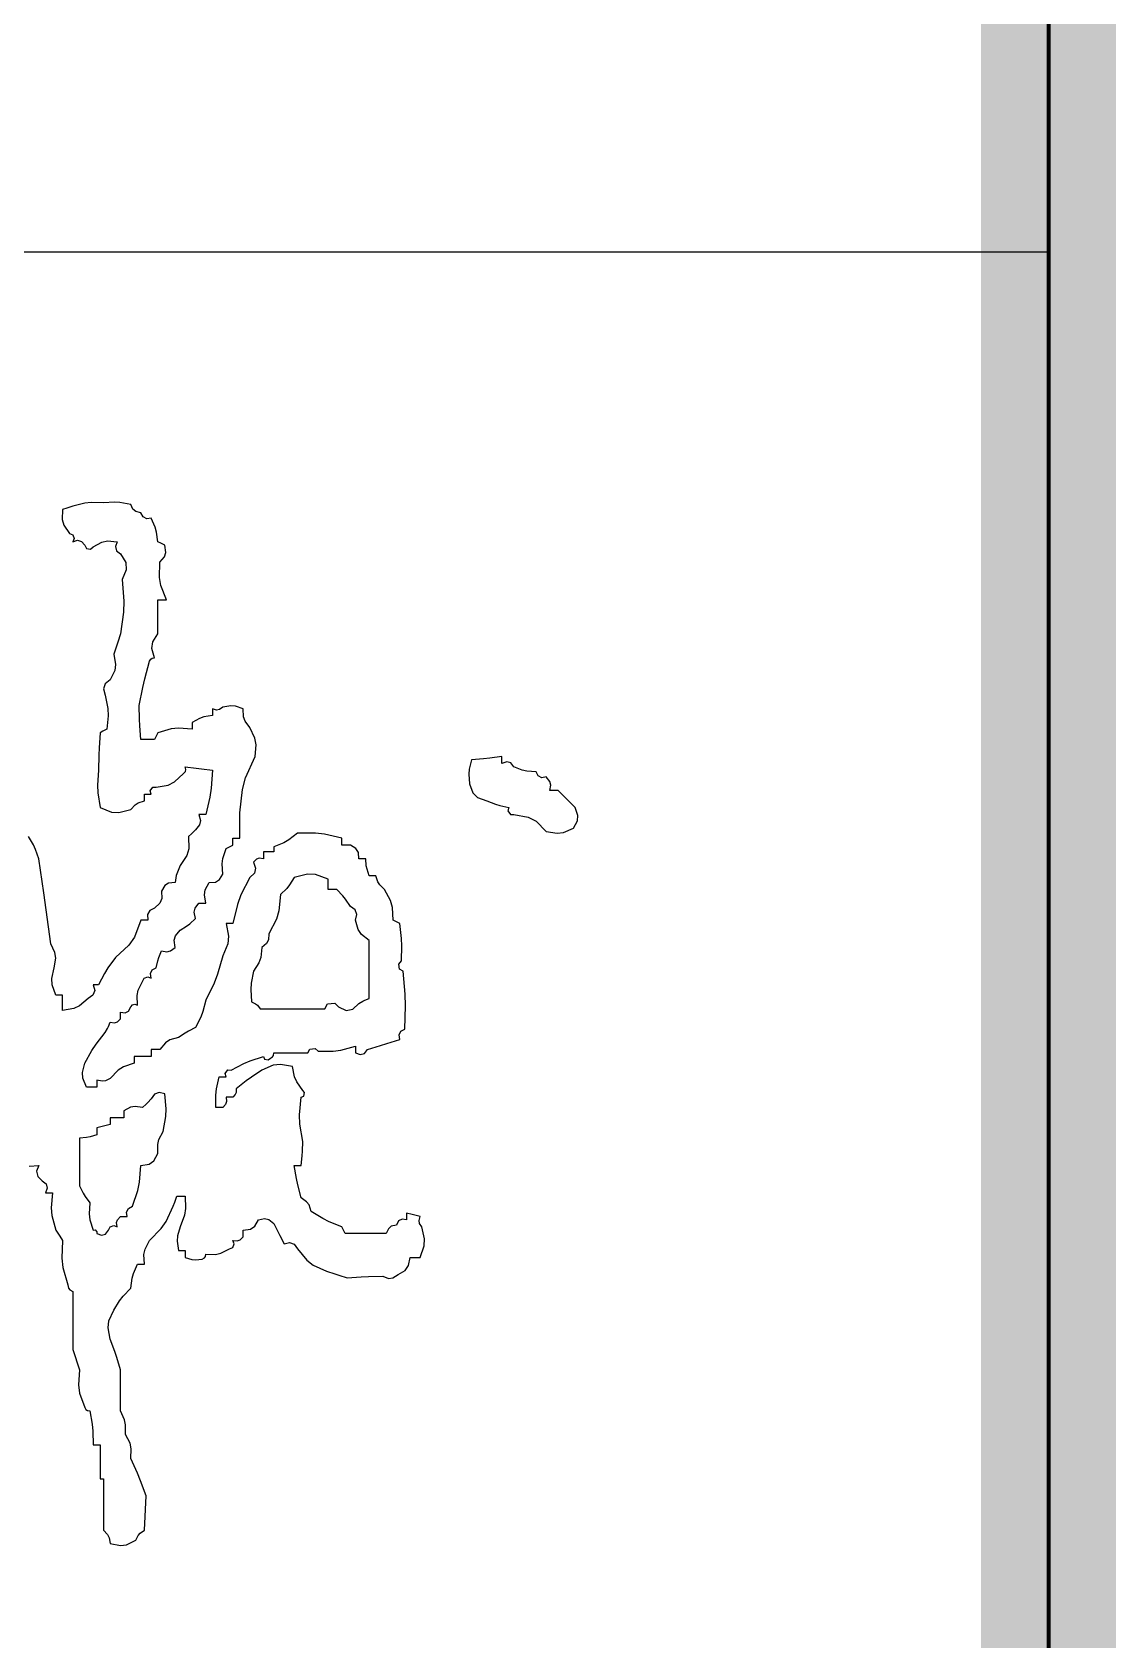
# Model space of a CAD drawing. Extents: x -737978 to 768813, y -372247 to 1140308.
# Drawn here: x -537654 to -536450, y -238977 to -237191 of the extents above; entities that cross this region are included whole.
import ezdxf

# ---------------------------------------------------------------- set-up
doc = ezdxf.new("R2010")
doc.units = 0
doc.header["$LTSCALE"] = 1000
doc.header["$MEASUREMENT"] = 0
doc.layers.get('0').update_dxf_attribs({"linetype": 'CONTINUOUS'})
doc.layers.add('DRAW', color=7, linetype='CONTINUOUS', lineweight=70)
doc.layers.add('PUB_TITLE', color=4, linetype='CONTINUOUS')

# ---------------------------------------------------------------- blocks, each defined once
blk = doc.blocks.new('黄履优')
for p, q in [((1.236931, 0.600962), (1.236727, 0.596112)), ((1.238931, 0.601629), (1.236931, 0.600962)), ((1.239932, 0.601962), (1.238931, 0.601629)), ((1.241932, 0.602629), (1.239932, 0.601962)), ((1.247807, 0.604022), (1.241932, 0.602629)), ((1.250897, 0.604366), (1.247807, 0.604022)), ((1.256935, 0.604296), (1.250897, 0.604366)), ((1.262275, 0.60452), (1.256935, 0.604296)), ((1.265001, 0.60435), (1.262275, 0.60452)), ((1.270271, 0.603462), (1.265001, 0.60435)), ((1.271333, 0.601085), (1.270271, 0.603462)), ((1.272742, 0.59991), (1.271333, 0.601085)), ((1.275272, 0.599295), (1.272742, 0.59991)), ((1.276289, 0.597302), (1.275272, 0.599295)), ((1.236727, 0.596112), (1.23753, 0.593303)), ((1.23753, 0.593303), (1.240265, 0.589293)), ((1.27807, 0.596412), (1.276289, 0.597302)), ((1.280274, 0.596794), (1.27807, 0.596412)), ((1.282217, 0.592346), (1.280274, 0.596794)), ((1.282907, 0.589929), (1.282217, 0.592346)), ((1.283608, 0.585125), (1.282907, 0.589929)), ((1.240265, 0.589293), (1.241892, 0.588534)), ((1.241892, 0.588534), (1.242587, 0.586797)), ((1.242587, 0.586797), (1.241932, 0.585125)), ((1.241932, 0.585125), (1.244223, 0.585928)), ((1.244223, 0.585928), (1.246246, 0.58535)), ((1.246246, 0.58535), (1.247767, 0.583458)), ((1.247767, 0.583458), (1.248542, 0.581945)), ((1.250637, 0.581526), (1.251934, 0.582624)), ((1.251934, 0.582624), (1.256057, 0.58503)), ((1.256057, 0.58503), (1.258856, 0.58563)), ((1.258856, 0.58563), (1.263603, 0.585125)), ((1.263603, 0.585125), (1.2628, 0.582834)), ((1.2628, 0.582834), (1.263379, 0.580811)), ((1.284941, 0.584458), (1.283608, 0.585125)), ((1.285608, 0.584125), (1.284941, 0.584458)), ((1.286942, 0.583458), (1.285608, 0.584125)), ((1.287417, 0.58001), (1.286942, 0.583458)), ((1.248542, 0.581945), (1.250637, 0.581526)), ((1.263379, 0.580811), (1.26527, 0.57929)), ((1.26527, 0.57929), (1.26786, 0.574999)), ((1.26786, 0.574999), (1.2681, 0.571385)), ((1.284343, 0.567668), (1.284441, 0.575123)), ((1.284441, 0.575123), (1.286736, 0.57774)), ((1.286736, 0.57774), (1.287417, 0.58001)), ((1.2681, 0.571385), (1.266104, 0.566788)), ((1.266104, 0.566788), (1.266893, 0.556143)), ((1.285059, 0.563728), (1.284343, 0.567668)), ((1.287775, 0.556786), (1.285059, 0.563728)), ((1.266722, 0.55069), (1.26527, 0.540115)), ((1.266893, 0.556143), (1.266722, 0.55069)), ((1.283608, 0.550118), (1.283608, 0.556786)), ((1.283608, 0.556786), (1.285275, 0.556786)), ((1.285275, 0.556786), (1.286108, 0.556786)), ((1.286108, 0.556786), (1.287775, 0.556786)), ((1.283608, 0.546783), (1.283608, 0.550118)), ((1.283608, 0.540115), (1.283608, 0.546783)), ((1.263937, 0.536115), (1.26327, 0.534114)), ((1.26527, 0.540115), (1.263937, 0.536115)), ((1.280556, 0.532953), (1.281016, 0.536176)), ((1.281016, 0.536176), (1.283608, 0.540115)), ((1.26327, 0.534114), (1.261936, 0.530113)), ((1.261936, 0.530113), (1.262877, 0.525156)), ((1.27944, 0.526779), (1.280047, 0.527817)), ((1.280047, 0.527817), (1.280749, 0.528285)), ((1.281941, 0.528446), (1.280556, 0.532953)), ((1.280749, 0.528285), (1.281941, 0.528446)), ((1.262476, 0.522148), (1.260269, 0.517611)), ((1.262877, 0.525156), (1.262476, 0.522148)), ((1.27717, 0.518177), (1.27944, 0.526779)), ((1.257757, 0.515689), (1.256912, 0.513154)), ((1.256912, 0.513154), (1.257769, 0.510109)), ((1.260269, 0.517611), (1.257757, 0.515689)), ((1.274439, 0.505108), (1.276168, 0.513835)), ((1.276168, 0.513835), (1.27717, 0.518177)), ((1.257769, 0.510109), (1.259094, 0.503565)), ((1.259094, 0.503565), (1.259268, 0.500082)), ((1.274482, 0.498432), (1.274439, 0.505108)), ((1.312219, 0.502847), (1.31028, 0.503441)), ((1.31028, 0.503441), (1.31028, 0.502107)), ((1.315281, 0.504274), (1.313639, 0.503084)), ((1.319245, 0.504913), (1.315281, 0.504274)), ((1.32148, 0.504726), (1.319245, 0.504913)), ((1.325283, 0.503441), (1.32148, 0.504726)), ((1.325525, 0.499546), (1.325283, 0.503441)), ((1.259268, 0.500082), (1.258602, 0.493439)), ((1.27465, 0.495085), (1.274482, 0.498432)), ((1.303979, 0.498795), (1.300278, 0.496773)), ((1.300278, 0.496773), (1.300278, 0.495439)), ((1.306106, 0.499504), (1.303979, 0.498795)), ((1.31028, 0.500107), (1.306106, 0.499504)), ((1.31028, 0.502107), (1.31028, 0.50144)), ((1.31028, 0.50144), (1.31028, 0.500107)), ((1.313639, 0.503084), (1.312219, 0.502847)), ((1.326301, 0.497413), (1.325525, 0.499546)), ((1.328617, 0.494272), (1.326301, 0.497413)), ((1.255268, 0.491772), (1.25488, 0.48444)), ((1.256602, 0.492439), (1.255268, 0.491772)), ((1.257269, 0.492772), (1.256602, 0.492439)), ((1.258602, 0.493439), (1.257269, 0.492772)), ((1.275272, 0.488438), (1.27465, 0.495085)), ((1.27794, 0.488438), (1.275272, 0.488438)), ((1.279273, 0.488438), (1.27794, 0.488438)), ((1.281941, 0.488438), (1.279273, 0.488438)), ((1.282607, 0.489771), (1.281941, 0.488438)), ((1.282941, 0.490438), (1.282607, 0.489771)), ((1.283608, 0.491772), (1.282941, 0.490438)), ((1.29005, 0.493618), (1.283608, 0.491772)), ((1.293598, 0.493973), (1.29005, 0.493618)), ((1.300278, 0.493439), (1.293598, 0.493973)), ((1.300278, 0.495439), (1.300278, 0.494772)), ((1.300278, 0.494772), (1.300278, 0.493439)), ((1.331023, 0.489044), (1.328617, 0.494272)), ((1.331589, 0.485839), (1.331023, 0.489044)), ((1.254714, 0.480772), (1.254435, 0.473434)), ((1.25488, 0.48444), (1.254714, 0.480772)), ((1.326493, 0.469678), (1.331118, 0.480103)), ((1.331118, 0.480103), (1.331589, 0.485839)), ((1.451977, 0.480103), (1.446, 0.479243)), ((1.451977, 0.478769), (1.451977, 0.480103)), ((1.254435, 0.473434), (1.253987, 0.466106)), ((1.29611, 0.471767), (1.297018, 0.4728)), ((1.297259, 0.473764), (1.296944, 0.475102)), ((1.296944, 0.475102), (1.302278, 0.474435)), ((1.297018, 0.4728), (1.297259, 0.473764)), ((1.302278, 0.474435), (1.304945, 0.474101)), ((1.304945, 0.474101), (1.31028, 0.473434)), ((1.31028, 0.473434), (1.309597, 0.464691)), ((1.435887, 0.473884), (1.435711, 0.471426)), ((1.436974, 0.478436), (1.435887, 0.473884)), ((1.442993, 0.478909), (1.436974, 0.478436)), ((1.446, 0.479243), (1.442993, 0.478909)), ((1.451977, 0.478102), (1.451977, 0.478769)), ((1.451977, 0.476769), (1.451977, 0.478102)), ((1.454267, 0.477571), (1.451977, 0.476769)), ((1.456291, 0.476993), (1.454267, 0.477571)), ((1.457811, 0.475102), (1.456291, 0.476993)), ((1.461921, 0.473398), (1.457811, 0.475102)), ((1.464207, 0.47287), (1.461921, 0.473398)), ((1.468647, 0.472601), (1.464207, 0.47287)), ((1.469663, 0.470609), (1.468647, 0.472601)), ((1.253987, 0.466106), (1.254157, 0.462355)), ((1.279755, 0.46335), (1.281108, 0.465154)), ((1.281108, 0.465154), (1.282774, 0.465099)), ((1.282774, 0.465099), (1.288649, 0.46613)), ((1.288649, 0.46613), (1.291761, 0.467686)), ((1.291761, 0.467686), (1.29611, 0.471767)), ((1.309597, 0.464691), (1.308922, 0.460308)), ((1.324924, 0.463926), (1.326493, 0.469678)), ((1.435711, 0.471426), (1.43614, 0.466766)), ((1.43614, 0.466766), (1.437758, 0.462338)), ((1.471445, 0.469718), (1.469663, 0.470609)), ((1.473648, 0.4701), (1.471445, 0.469718)), ((1.475385, 0.467969), (1.473648, 0.4701)), ((1.475315, 0.463432), (1.475845, 0.46613)), ((1.475845, 0.46613), (1.475385, 0.467969)), ((1.254157, 0.462355), (1.255268, 0.455097)), ((1.270271, 0.454264), (1.272466, 0.456517)), ((1.272466, 0.456517), (1.273953, 0.457446)), ((1.273953, 0.457446), (1.27694, 0.458431)), ((1.27694, 0.460432), (1.27694, 0.461765)), ((1.27694, 0.461765), (1.278273, 0.461765)), ((1.27694, 0.459765), (1.27694, 0.460432)), ((1.27694, 0.458431), (1.27694, 0.459765)), ((1.278273, 0.461765), (1.27894, 0.461765)), ((1.27894, 0.461765), (1.280274, 0.461765)), ((1.280274, 0.461765), (1.279755, 0.46335)), ((1.308922, 0.460308), (1.306946, 0.451763)), ((1.323616, 0.452597), (1.324924, 0.463926)), ((1.437758, 0.462338), (1.440047, 0.46005)), ((1.440047, 0.46005), (1.444475, 0.458431)), ((1.444475, 0.458431), (1.448719, 0.456833)), ((1.448719, 0.456833), (1.450903, 0.456161)), ((1.476982, 0.463432), (1.475315, 0.463432)), ((1.477816, 0.463432), (1.476982, 0.463432)), ((1.479483, 0.463432), (1.477816, 0.463432)), ((1.482817, 0.460098), (1.479483, 0.463432)), ((1.484484, 0.458431), (1.482817, 0.460098)), ((1.487818, 0.455097), (1.484484, 0.458431)), ((1.255268, 0.455097), (1.260879, 0.452943)), ((1.260879, 0.452943), (1.264456, 0.452744)), ((1.264456, 0.452744), (1.270271, 0.454264)), ((1.304945, 0.451763), (1.303612, 0.451763)), ((1.303612, 0.451763), (1.304361, 0.448782)), ((1.304361, 0.448782), (1.303886, 0.446645)), ((1.305612, 0.451763), (1.304945, 0.451763)), ((1.306946, 0.451763), (1.305612, 0.451763)), ((1.323616, 0.447596), (1.323616, 0.452597)), ((1.450903, 0.456161), (1.455311, 0.455097)), ((1.455311, 0.455097), (1.454792, 0.453513)), ((1.454792, 0.453513), (1.456145, 0.451709)), ((1.456145, 0.451709), (1.457811, 0.451763)), ((1.457811, 0.451763), (1.46486, 0.450512)), ((1.46486, 0.450512), (1.468626, 0.44853)), ((1.468626, 0.44853), (1.473648, 0.443428)), ((1.486984, 0.445095), (1.488945, 0.448599)), ((1.489171, 0.451318), (1.487818, 0.455097)), ((1.488945, 0.448599), (1.489171, 0.451318)), ((1.22271, 0.43683), (1.220261, 0.440928)), ((1.299944, 0.442261), (1.298611, 0.440928)), ((1.298611, 0.440928), (1.298761, 0.435022)), ((1.300611, 0.442928), (1.299944, 0.442261)), ((1.301945, 0.444262), (1.300611, 0.442928)), ((1.303886, 0.446645), (1.301945, 0.444262)), ((1.323616, 0.445095), (1.323616, 0.447596)), ((1.323616, 0.440094), (1.323616, 0.445095)), ((1.351956, 0.442595), (1.347693, 0.439318)), ((1.360682, 0.442621), (1.351956, 0.442595)), ((1.365136, 0.442107), (1.360682, 0.442621)), ((1.373627, 0.440094), (1.365136, 0.442107)), ((1.473648, 0.443428), (1.478952, 0.442552)), ((1.478952, 0.442552), (1.482059, 0.44294)), ((1.482059, 0.44294), (1.486984, 0.445095)), ((1.223733, 0.434614), (1.22271, 0.43683)), ((1.225262, 0.430092), (1.223733, 0.434614)), ((1.298761, 0.435022), (1.297767, 0.431642)), ((1.315391, 0.430294), (1.316948, 0.435093)), ((1.316948, 0.435093), (1.318282, 0.43576)), ((1.318282, 0.43576), (1.318948, 0.436093)), ((1.318948, 0.436093), (1.320282, 0.43676)), ((1.320282, 0.43876), (1.320282, 0.440094)), ((1.320282, 0.440094), (1.321616, 0.440094)), ((1.320282, 0.438094), (1.320282, 0.43876)), ((1.320282, 0.43676), (1.320282, 0.438094)), ((1.321616, 0.440094), (1.322283, 0.440094)), ((1.322283, 0.440094), (1.323616, 0.440094)), ((1.337286, 0.433426), (1.335285, 0.433426)), ((1.335285, 0.433426), (1.335285, 0.432092)), ((1.338286, 0.433426), (1.337286, 0.433426)), ((1.340286, 0.433426), (1.338286, 0.433426)), ((1.345273, 0.437935), (1.340286, 0.435926)), ((1.340286, 0.435926), (1.340286, 0.434926)), ((1.340286, 0.434926), (1.340286, 0.434426)), ((1.340286, 0.434426), (1.340286, 0.433426)), ((1.347693, 0.439318), (1.345273, 0.437935)), ((1.373627, 0.43876), (1.373627, 0.440094)), ((1.373627, 0.438094), (1.373627, 0.43876)), ((1.373627, 0.43676), (1.373627, 0.438094)), ((1.375294, 0.43676), (1.373627, 0.43676)), ((1.376127, 0.43676), (1.375294, 0.43676)), ((1.377794, 0.43676), (1.376127, 0.43676)), ((1.380486, 0.435133), (1.377794, 0.43676)), ((1.381679, 0.433224), (1.380486, 0.435133)), ((1.381962, 0.430092), (1.381679, 0.433224)), ((1.227713, 0.413439), (1.225262, 0.430092)), ((1.294443, 0.426758), (1.293094, 0.423549)), ((1.297767, 0.431642), (1.294443, 0.426758)), ((1.315036, 0.42763), (1.315391, 0.430294)), ((1.315281, 0.42259), (1.315036, 0.42763)), ((1.331818, 0.429872), (1.330284, 0.428425)), ((1.330284, 0.428425), (1.331376, 0.425551)), ((1.331376, 0.425551), (1.330823, 0.423064)), ((1.33319, 0.43033), (1.331818, 0.429872)), ((1.335285, 0.430092), (1.33319, 0.43033)), ((1.335285, 0.432092), (1.335285, 0.431426)), ((1.335285, 0.431426), (1.335285, 0.430092)), ((1.383296, 0.430092), (1.381962, 0.430092)), ((1.383962, 0.430092), (1.383296, 0.430092)), ((1.385296, 0.430092), (1.383962, 0.430092)), ((1.385564, 0.426702), (1.385296, 0.430092)), ((1.385907, 0.424989), (1.385564, 0.426702)), ((1.386963, 0.421757), (1.385907, 0.424989)), ((1.286902, 0.416947), (1.285275, 0.414255)), ((1.28881, 0.41814), (1.286902, 0.416947)), ((1.291943, 0.418423), (1.28881, 0.41814)), ((1.292582, 0.421844), (1.291943, 0.418423)), ((1.293094, 0.423549), (1.292582, 0.421844)), ((1.306728, 0.414831), (1.308613, 0.418423)), ((1.308613, 0.418423), (1.311746, 0.418706)), ((1.311746, 0.418706), (1.313654, 0.419898)), ((1.313654, 0.419898), (1.315281, 0.42259)), ((1.328617, 0.420923), (1.324238, 0.412381)), ((1.330823, 0.423064), (1.328617, 0.420923)), ((1.347994, 0.417323), (1.346629, 0.415617)), ((1.350289, 0.420923), (1.347994, 0.417323)), ((1.35675, 0.422605), (1.350289, 0.420923)), ((1.360697, 0.422407), (1.35675, 0.422605)), ((1.366959, 0.42009), (1.360697, 0.422407)), ((1.366959, 0.418089), (1.366959, 0.42009)), ((1.366959, 0.417089), (1.366959, 0.418089)), ((1.366959, 0.415089), (1.366959, 0.417089)), ((1.388297, 0.421757), (1.386963, 0.421757)), ((1.388963, 0.421757), (1.388297, 0.421757)), ((1.390297, 0.421757), (1.388963, 0.421757)), ((1.391283, 0.41877), (1.390297, 0.421757)), ((1.392212, 0.417284), (1.391283, 0.41877)), ((1.394465, 0.415089), (1.392212, 0.417284)), ((1.22888, 0.405103), (1.227713, 0.413439)), ((1.285492, 0.410671), (1.28457, 0.408366)), ((1.285275, 0.414255), (1.285492, 0.410671)), ((1.306328, 0.412429), (1.306728, 0.414831)), ((1.306946, 0.408421), (1.306328, 0.412429)), ((1.324238, 0.412381), (1.322524, 0.407752)), ((1.34362, 0.412588), (1.342824, 0.404612)), ((1.346629, 0.415617), (1.34362, 0.412588)), ((1.368626, 0.415089), (1.366959, 0.415089)), ((1.369459, 0.415089), (1.368626, 0.415089)), ((1.371126, 0.415089), (1.369459, 0.415089)), ((1.374034, 0.411962), (1.371126, 0.415089)), ((1.375382, 0.410277), (1.374034, 0.411962)), ((1.377794, 0.406754), (1.375382, 0.410277)), ((1.397426, 0.409609), (1.394465, 0.415089)), ((1.398343, 0.406307), (1.397426, 0.409609)), ((1.231096, 0.388416), (1.22888, 0.405103)), ((1.27954, 0.40471), (1.278431, 0.402768)), ((1.278431, 0.402768), (1.278607, 0.400085)), ((1.281941, 0.40592), (1.27954, 0.40471)), ((1.28457, 0.408366), (1.281941, 0.40592)), ((1.301286, 0.403921), (1.301743, 0.40598)), ((1.301945, 0.400919), (1.301286, 0.403921)), ((1.301743, 0.40598), (1.303612, 0.408421)), ((1.303612, 0.408421), (1.304945, 0.408421)), ((1.304945, 0.408421), (1.305612, 0.408421)), ((1.305612, 0.408421), (1.306946, 0.408421)), ((1.322524, 0.407752), (1.320282, 0.398418)), ((1.342824, 0.404612), (1.341568, 0.400485)), ((1.380135, 0.40513), (1.377794, 0.406754)), ((1.380991, 0.402848), (1.380135, 0.40513)), ((1.380295, 0.400085), (1.380991, 0.402848)), ((1.398632, 0.400085), (1.398343, 0.406307)), ((1.275272, 0.400085), (1.27205, 0.391813)), ((1.276606, 0.400085), (1.275272, 0.400085)), ((1.277273, 0.400085), (1.276606, 0.400085)), ((1.278607, 0.400085), (1.277273, 0.400085)), ((1.292148, 0.392467), (1.294443, 0.395084)), ((1.294443, 0.395084), (1.297646, 0.397133)), ((1.297646, 0.397133), (1.299171, 0.398319)), ((1.299171, 0.398319), (1.301945, 0.400919)), ((1.318282, 0.398418), (1.316948, 0.398418)), ((1.316948, 0.398418), (1.318104, 0.392154)), ((1.318948, 0.398418), (1.318282, 0.398418)), ((1.320282, 0.398418), (1.318948, 0.398418)), ((1.337786, 0.393417), (1.337708, 0.390436)), ((1.341568, 0.400485), (1.337786, 0.393417)), ((1.38164, 0.395469), (1.380295, 0.400085)), ((1.383219, 0.393101), (1.38164, 0.395469)), ((1.399966, 0.399419), (1.398632, 0.400085)), ((1.400633, 0.399085), (1.399966, 0.399419)), ((1.401966, 0.398418), (1.400633, 0.399085)), ((1.40285, 0.391129), (1.401966, 0.398418)), ((1.233174, 0.384184), (1.231096, 0.388416)), ((1.269293, 0.387769), (1.26277, 0.381748)), ((1.27205, 0.391813), (1.269293, 0.387769)), ((1.289811, 0.385013), (1.291943, 0.386749)), ((1.291467, 0.390198), (1.292148, 0.392467)), ((1.291943, 0.386749), (1.291467, 0.390198)), ((1.317716, 0.388468), (1.315281, 0.382582)), ((1.318104, 0.392154), (1.317716, 0.388468)), ((1.334452, 0.386749), (1.333949, 0.381818)), ((1.33679, 0.388601), (1.334452, 0.386749)), ((1.337708, 0.390436), (1.33679, 0.388601)), ((1.386963, 0.390083), (1.383219, 0.393101)), ((1.386963, 0.378748), (1.386963, 0.390083)), ((1.4028, 0.380081), (1.403018, 0.38742)), ((1.403018, 0.38742), (1.40285, 0.391129)), ((1.232763, 0.376747), (1.233573, 0.381392)), ((1.233573, 0.381392), (1.233174, 0.384184)), ((1.26277, 0.381748), (1.259045, 0.376679)), ((1.282774, 0.376747), (1.283476, 0.380156)), ((1.283476, 0.380156), (1.283984, 0.38185)), ((1.283984, 0.38185), (1.285275, 0.385082)), ((1.285275, 0.385082), (1.287972, 0.384553)), ((1.287972, 0.384553), (1.289811, 0.385013)), ((1.315281, 0.382582), (1.312728, 0.373652)), ((1.333019, 0.379214), (1.330284, 0.37508)), ((1.333949, 0.381818), (1.333019, 0.379214)), ((1.386963, 0.37308), (1.386963, 0.378748)), ((1.401418, 0.378596), (1.4028, 0.380081)), ((1.401845, 0.376037), (1.401418, 0.378596)), ((1.231661, 0.371517), (1.232763, 0.376747)), ((1.231852, 0.368463), (1.231661, 0.371517)), ((1.257359, 0.373982), (1.254435, 0.368412)), ((1.259045, 0.376679), (1.257359, 0.373982)), ((1.273949, 0.365821), (1.276106, 0.370079)), ((1.276106, 0.370079), (1.276865, 0.371706)), ((1.276865, 0.371706), (1.278602, 0.372401)), ((1.278602, 0.372401), (1.280274, 0.371746)), ((1.279891, 0.37395), (1.280782, 0.375731)), ((1.280274, 0.371746), (1.279891, 0.37395)), ((1.280782, 0.375731), (1.282774, 0.376747)), ((1.312728, 0.373652), (1.311034, 0.36925)), ((1.330284, 0.37508), (1.329151, 0.369177)), ((1.386963, 0.361744), (1.386963, 0.37308)), ((1.403633, 0.37508), (1.401845, 0.376037)), ((1.404642, 0.363784), (1.403633, 0.37508)), ((1.233597, 0.363411), (1.231852, 0.368463)), ((1.234931, 0.363411), (1.233597, 0.363411)), ((1.235597, 0.363411), (1.234931, 0.363411)), ((1.236931, 0.363411), (1.235597, 0.363411)), ((1.236931, 0.36041), (1.236931, 0.363411)), ((1.251774, 0.363368), (1.249434, 0.361744)), ((1.25263, 0.36565), (1.251774, 0.363368)), ((1.252934, 0.368412), (1.251934, 0.368412)), ((1.251934, 0.368412), (1.25263, 0.36565)), ((1.253434, 0.368412), (1.252934, 0.368412)), ((1.254435, 0.368412), (1.253434, 0.368412)), ((1.273383, 0.363178), (1.273949, 0.365821)), ((1.273605, 0.35841), (1.273383, 0.363178)), ((1.311034, 0.36925), (1.306946, 0.36091)), ((1.329151, 0.369177), (1.328978, 0.366069)), ((1.328978, 0.366069), (1.329451, 0.360077)), ((1.40481, 0.358076), (1.404642, 0.363784)), ((1.236931, 0.35891), (1.236931, 0.36041)), ((1.236931, 0.355909), (1.236931, 0.35891)), ((1.242362, 0.356892), (1.236931, 0.355909)), ((1.245192, 0.358213), (1.242362, 0.356892)), ((1.249434, 0.361744), (1.245192, 0.358213)), ((1.26527, 0.353742), (1.26527, 0.355076)), ((1.26527, 0.355076), (1.267474, 0.354693)), ((1.267474, 0.354693), (1.269255, 0.355584)), ((1.269255, 0.355584), (1.270271, 0.357576)), ((1.270271, 0.357576), (1.271147, 0.358636)), ((1.271147, 0.358636), (1.272334, 0.358933)), ((1.272334, 0.358933), (1.273605, 0.35841)), ((1.305587, 0.355378), (1.304559, 0.352636)), ((1.306946, 0.36091), (1.305587, 0.355378)), ((1.329451, 0.360077), (1.331387, 0.359178)), ((1.331387, 0.359178), (1.332316, 0.358434)), ((1.332316, 0.358434), (1.333618, 0.356743)), ((1.333618, 0.356743), (1.346288, 0.356743)), ((1.346288, 0.356743), (1.352622, 0.356743)), ((1.352622, 0.356743), (1.365292, 0.356743)), ((1.365292, 0.356743), (1.366632, 0.359073)), ((1.366632, 0.359073), (1.370087, 0.359505)), ((1.370087, 0.359505), (1.37196, 0.357576)), ((1.37196, 0.357576), (1.375652, 0.355898)), ((1.375652, 0.355898), (1.379013, 0.356458)), ((1.379013, 0.356458), (1.381962, 0.359243)), ((1.381962, 0.359243), (1.383884, 0.360388)), ((1.383884, 0.360388), (1.384895, 0.360893)), ((1.384895, 0.360893), (1.386963, 0.361744)), ((1.404467, 0.346741), (1.40481, 0.358076)), ((1.257769, 0.345074), (1.258885, 0.347012)), ((1.258885, 0.347012), (1.259389, 0.348019)), ((1.259389, 0.348019), (1.260269, 0.350075)), ((1.260269, 0.350075), (1.262364, 0.349837)), ((1.262364, 0.349837), (1.263737, 0.350294)), ((1.263737, 0.350294), (1.26527, 0.351742)), ((1.26527, 0.353075), (1.26527, 0.353742)), ((1.26527, 0.351742), (1.26527, 0.353075)), ((1.301945, 0.347574), (1.298523, 0.345728)), ((1.304559, 0.352636), (1.301945, 0.347574)), ((1.402474, 0.345725), (1.404467, 0.346741)), ((1.25131, 0.336353), (1.253333, 0.339386)), ((1.253333, 0.339386), (1.257769, 0.345074)), ((1.28724, 0.340065), (1.284441, 0.336739)), ((1.289411, 0.341447), (1.28724, 0.340065)), ((1.29361, 0.342573), (1.289411, 0.341447)), ((1.296849, 0.344723), (1.29361, 0.342573)), ((1.298523, 0.345728), (1.296849, 0.344723)), ((1.373161, 0.33643), (1.380295, 0.338406)), ((1.380295, 0.338406), (1.380295, 0.337072)), ((1.38613, 0.336739), (1.392476, 0.338701)), ((1.392476, 0.338701), (1.395644, 0.339701)), ((1.395644, 0.339701), (1.401966, 0.34174)), ((1.401584, 0.343943), (1.402474, 0.345725)), ((1.401966, 0.34174), (1.401584, 0.343943)), ((1.247767, 0.330071), (1.25131, 0.336353)), ((1.275272, 0.333405), (1.271938, 0.333405)), ((1.271938, 0.333405), (1.271938, 0.332071)), ((1.271938, 0.332071), (1.271938, 0.331404)), ((1.271938, 0.331404), (1.271938, 0.330071)), ((1.27694, 0.333405), (1.275272, 0.333405)), ((1.280274, 0.333405), (1.27694, 0.333405)), ((1.281941, 0.336739), (1.280274, 0.336739)), ((1.280274, 0.336739), (1.280274, 0.335405)), ((1.280274, 0.335405), (1.280274, 0.334738)), ((1.280274, 0.334738), (1.280274, 0.333405)), ((1.282774, 0.336739), (1.281941, 0.336739)), ((1.284441, 0.336739), (1.282774, 0.336739)), ((1.325564, 0.329874), (1.328767, 0.331223)), ((1.328767, 0.331223), (1.335285, 0.333405)), ((1.335285, 0.333405), (1.335762, 0.332115)), ((1.335762, 0.332115), (1.337592, 0.331658)), ((1.337592, 0.331658), (1.338619, 0.332571)), ((1.338619, 0.332571), (1.339657, 0.333178)), ((1.339657, 0.333178), (1.340126, 0.33388)), ((1.340126, 0.33388), (1.340286, 0.335072)), ((1.340286, 0.335072), (1.346954, 0.335072)), ((1.346954, 0.335072), (1.350289, 0.335072)), ((1.350289, 0.335072), (1.356957, 0.335072)), ((1.356957, 0.335072), (1.357913, 0.33686)), ((1.357913, 0.33686), (1.360473, 0.337286)), ((1.360473, 0.337286), (1.361958, 0.335905)), ((1.361958, 0.335905), (1.36936, 0.335912)), ((1.36936, 0.335912), (1.373161, 0.33643)), ((1.380295, 0.337072), (1.380295, 0.336405)), ((1.380295, 0.336405), (1.380295, 0.335072)), ((1.380295, 0.335072), (1.382586, 0.334269)), ((1.382586, 0.334269), (1.384609, 0.334847)), ((1.384609, 0.334847), (1.38613, 0.336739)), ((1.246593, 0.325541), (1.247767, 0.330071)), ((1.246795, 0.322719), (1.246593, 0.325541)), ((1.2486, 0.318401), (1.246795, 0.322719)), ((1.260269, 0.322569), (1.257846, 0.321406)), ((1.264087, 0.326596), (1.260269, 0.322569)), ((1.26669, 0.32827), (1.264087, 0.326596)), ((1.271938, 0.330071), (1.26669, 0.32827)), ((1.312313, 0.317506), (1.313614, 0.323402)), ((1.313614, 0.323402), (1.314948, 0.323402)), ((1.314948, 0.323402), (1.315614, 0.323402)), ((1.315614, 0.323402), (1.316948, 0.323402)), ((1.316429, 0.324987), (1.317782, 0.326791)), ((1.316948, 0.323402), (1.316429, 0.324987)), ((1.317782, 0.326791), (1.319449, 0.326736)), ((1.319449, 0.326736), (1.325564, 0.329874)), ((1.329337, 0.323229), (1.326832, 0.321391)), ((1.334452, 0.326736), (1.329337, 0.323229)), ((1.340018, 0.329078), (1.334452, 0.326736)), ((1.343511, 0.329466), (1.340018, 0.329078)), ((1.349455, 0.328404), (1.343511, 0.329466)), ((1.350444, 0.323422), (1.349455, 0.328404)), ((1.351531, 0.320885), (1.350444, 0.323422)), ((1.250601, 0.318401), (1.2486, 0.318401)), ((1.251601, 0.318401), (1.250601, 0.318401)), ((1.253601, 0.318401), (1.251601, 0.318401)), ((1.256236, 0.321205), (1.253601, 0.321735)), ((1.253601, 0.321735), (1.253601, 0.320402)), ((1.253601, 0.320402), (1.253601, 0.319735)), ((1.253601, 0.319735), (1.253601, 0.318401)), ((1.257846, 0.321406), (1.256236, 0.321205)), ((1.281897, 0.314907), (1.280274, 0.312567)), ((1.284179, 0.315763), (1.281897, 0.314907)), ((1.286942, 0.315067), (1.284179, 0.315763)), ((1.287601, 0.307755), (1.286942, 0.315067)), ((1.311972, 0.314437), (1.312313, 0.317506)), ((1.321434, 0.314778), (1.320282, 0.3134)), ((1.321833, 0.315776), (1.321434, 0.314778)), ((1.321949, 0.317568), (1.321833, 0.315776)), ((1.326832, 0.321391), (1.321949, 0.317568)), ((1.354456, 0.316734), (1.351531, 0.320885)), ((1.355369, 0.315707), (1.354456, 0.316734)), ((1.354912, 0.313877), (1.355369, 0.315707)), ((1.270202, 0.308531), (1.266937, 0.306732)), ((1.272417, 0.308934), (1.270202, 0.308531)), ((1.276106, 0.308399), (1.272417, 0.308934)), ((1.277773, 0.310066), (1.276106, 0.308399)), ((1.278607, 0.3109), (1.277773, 0.310066)), ((1.280274, 0.312567), (1.278607, 0.3109)), ((1.287428, 0.303953), (1.287601, 0.307755)), ((1.311947, 0.308399), (1.311972, 0.314437)), ((1.313281, 0.308399), (1.311947, 0.308399)), ((1.313947, 0.308399), (1.313281, 0.308399)), ((1.315281, 0.308399), (1.313947, 0.308399)), ((1.316729, 0.309933), (1.315281, 0.308399)), ((1.317186, 0.311305), (1.316729, 0.309933)), ((1.318282, 0.3134), (1.316948, 0.3134)), ((1.316948, 0.3134), (1.317186, 0.311305)), ((1.318948, 0.3134), (1.318282, 0.3134)), ((1.320282, 0.3134), (1.318948, 0.3134)), ((1.35293, 0.304753), (1.353623, 0.3134)), ((1.353623, 0.3134), (1.354912, 0.313877)), ((1.256268, 0.299064), (1.253601, 0.298397)), ((1.257602, 0.299397), (1.256268, 0.299064)), ((1.260269, 0.300064), (1.257602, 0.299397)), ((1.262937, 0.303398), (1.260269, 0.303398)), ((1.260269, 0.303398), (1.260269, 0.302065)), ((1.260269, 0.302065), (1.260269, 0.301398)), ((1.260269, 0.301398), (1.260269, 0.300064)), ((1.26427, 0.303398), (1.262937, 0.303398)), ((1.266937, 0.303398), (1.26427, 0.303398)), ((1.266937, 0.306732), (1.266937, 0.305399)), ((1.266937, 0.305399), (1.266937, 0.304732)), ((1.266937, 0.304732), (1.266937, 0.303398)), ((1.286108, 0.29673), (1.287428, 0.303953)), ((1.353101, 0.300297), (1.35293, 0.304753)), ((1.354456, 0.291729), (1.353101, 0.300297)), ((1.248656, 0.293664), (1.245266, 0.293396)), ((1.245266, 0.293396), (1.245266, 0.284061)), ((1.250369, 0.294007), (1.248656, 0.293664)), ((1.253601, 0.295063), (1.250369, 0.294007)), ((1.253601, 0.298397), (1.253601, 0.297063)), ((1.253601, 0.297063), (1.253601, 0.296397)), ((1.253601, 0.296397), (1.253601, 0.295063)), ((1.283485, 0.290341), (1.28405, 0.292787)), ((1.28405, 0.292787), (1.286108, 0.29673)), ((1.354344, 0.287051), (1.354456, 0.291729)), ((1.245266, 0.284061), (1.245266, 0.279393)), ((1.281589, 0.282361), (1.283608, 0.285894)), ((1.283608, 0.285894), (1.283485, 0.290341)), ((1.353623, 0.28006), (1.354176, 0.284707)), ((1.354176, 0.284707), (1.354344, 0.287051)), ((1.220497, 0.279763), (1.225262, 0.28006)), ((1.225262, 0.28006), (1.22417, 0.277186)), ((1.22417, 0.277186), (1.224723, 0.274699)), ((1.245266, 0.279393), (1.245266, 0.270058)), ((1.274575, 0.271916), (1.275272, 0.28006)), ((1.275272, 0.28006), (1.279284, 0.280748)), ((1.279284, 0.280748), (1.281589, 0.282361)), ((1.351428, 0.273687), (1.350289, 0.28006)), ((1.350289, 0.28006), (1.351622, 0.28006)), ((1.351622, 0.28006), (1.352289, 0.28006)), ((1.352289, 0.28006), (1.353623, 0.28006)), ((1.224723, 0.274699), (1.226929, 0.272558)), ((1.226929, 0.272558), (1.228821, 0.271038)), ((1.229399, 0.269014), (1.228596, 0.266724)), ((1.228821, 0.271038), (1.229399, 0.269014)), ((1.245266, 0.270058), (1.246961, 0.266558)), ((1.271105, 0.260056), (1.273717, 0.2678)), ((1.273717, 0.2678), (1.274575, 0.271916)), ((1.352096, 0.270514), (1.351428, 0.273687)), ((1.353623, 0.264223), (1.352096, 0.270514)), ((1.228596, 0.266724), (1.229929, 0.266724)), ((1.229929, 0.266724), (1.230596, 0.266724)), ((1.230596, 0.266724), (1.23193, 0.266724)), ((1.23193, 0.266724), (1.231365, 0.25938)), ((1.246961, 0.266558), (1.247977, 0.264865)), ((1.247977, 0.264865), (1.250267, 0.261723)), ((1.250267, 0.261723), (1.24996, 0.256355)), ((1.269113, 0.259039), (1.271105, 0.260056)), ((1.287603, 0.25271), (1.291109, 0.260056)), ((1.291109, 0.260056), (1.291776, 0.262056)), ((1.291776, 0.262056), (1.292109, 0.263056)), ((1.292109, 0.263056), (1.292776, 0.265057)), ((1.292776, 0.265057), (1.294443, 0.265057)), ((1.294443, 0.265057), (1.295277, 0.265057)), ((1.295277, 0.265057), (1.296944, 0.265057)), ((1.296944, 0.265057), (1.297132, 0.258975)), ((1.35636, 0.262321), (1.353623, 0.264223)), ((1.357564, 0.260716), (1.35636, 0.262321)), ((1.358624, 0.257555), (1.357564, 0.260716)), ((1.231365, 0.25938), (1.231717, 0.255508)), ((1.231717, 0.255508), (1.233597, 0.248386)), ((1.24996, 0.256355), (1.250315, 0.253513)), ((1.250315, 0.253513), (1.251934, 0.248386)), ((1.263365, 0.252149), (1.263823, 0.253521)), ((1.263603, 0.250053), (1.263365, 0.252149)), ((1.263823, 0.253521), (1.26527, 0.255054)), ((1.26527, 0.255054), (1.266604, 0.255054)), ((1.266604, 0.255054), (1.267271, 0.255054)), ((1.267271, 0.255054), (1.268604, 0.255054)), ((1.268222, 0.257258), (1.269113, 0.259039)), ((1.268604, 0.255054), (1.268222, 0.257258)), ((1.285142, 0.249194), (1.287603, 0.25271)), ((1.296593, 0.255745), (1.294443, 0.250053)), ((1.297132, 0.258975), (1.296593, 0.255745)), ((1.330965, 0.250274), (1.332785, 0.253387)), ((1.332785, 0.253387), (1.335787, 0.254046)), ((1.335787, 0.254046), (1.337846, 0.253589)), ((1.337846, 0.253589), (1.340286, 0.25172)), ((1.340286, 0.25172), (1.342287, 0.24772)), ((1.364335, 0.254033), (1.358624, 0.257555)), ((1.367383, 0.252509), (1.364335, 0.254033)), ((1.373627, 0.250053), (1.367383, 0.252509)), ((1.401315, 0.252879), (1.400299, 0.250887)), ((1.403097, 0.25377), (1.401315, 0.252879)), ((1.4053, 0.253387), (1.403097, 0.25377)), ((1.407968, 0.256055), (1.4053, 0.256722)), ((1.4053, 0.256722), (1.4053, 0.255388)), ((1.4053, 0.255388), (1.4053, 0.254721)), ((1.4053, 0.254721), (1.4053, 0.253387)), ((1.409301, 0.255721), (1.407968, 0.256055)), ((1.411968, 0.255054), (1.409301, 0.255721)), ((1.411375, 0.253115), (1.411968, 0.255054)), ((1.411611, 0.251695), (1.411375, 0.253115)), ((1.233597, 0.248386), (1.234931, 0.246386)), ((1.234931, 0.246386), (1.235597, 0.245386)), ((1.235597, 0.245386), (1.236931, 0.243385)), ((1.251934, 0.248386), (1.252864, 0.248544)), ((1.252864, 0.248544), (1.253759, 0.247649)), ((1.253759, 0.247649), (1.253601, 0.246719)), ((1.253601, 0.246719), (1.255892, 0.245917)), ((1.255892, 0.245917), (1.257915, 0.246495)), ((1.257915, 0.246495), (1.259436, 0.248386)), ((1.259436, 0.248386), (1.260195, 0.250014)), ((1.260195, 0.250014), (1.261932, 0.250708)), ((1.261932, 0.250708), (1.263603, 0.250053)), ((1.27944, 0.243385), (1.285142, 0.249194)), ((1.293139, 0.245559), (1.292958, 0.243018)), ((1.294443, 0.250053), (1.293139, 0.245559)), ((1.32375, 0.243605), (1.325283, 0.245052)), ((1.325283, 0.248386), (1.328857, 0.248869)), ((1.325283, 0.247053), (1.325283, 0.248386)), ((1.325283, 0.246386), (1.325283, 0.247053)), ((1.325283, 0.245052), (1.325283, 0.246386)), ((1.328857, 0.248869), (1.330965, 0.250274)), ((1.342287, 0.24772), (1.343287, 0.245719)), ((1.343287, 0.245719), (1.345287, 0.241718)), ((1.374294, 0.24872), (1.373627, 0.250053)), ((1.374627, 0.248053), (1.374294, 0.24872)), ((1.375294, 0.246719), (1.374627, 0.248053)), ((1.383296, 0.246719), (1.375294, 0.246719)), ((1.387296, 0.246719), (1.383296, 0.246719)), ((1.395298, 0.246719), (1.387296, 0.246719)), ((1.39636, 0.249097), (1.395298, 0.246719)), ((1.397769, 0.250271), (1.39636, 0.249097)), ((1.400299, 0.250887), (1.397769, 0.250271)), ((1.412802, 0.250053), (1.411611, 0.251695)), ((1.414074, 0.244179), (1.412802, 0.250053)), ((1.413884, 0.240747), (1.414074, 0.244179)), ((1.236931, 0.243385), (1.23649, 0.23467)), ((1.276717, 0.236485), (1.277283, 0.239127)), ((1.27694, 0.231716), (1.276717, 0.236485)), ((1.277283, 0.239127), (1.27944, 0.243385)), ((1.292958, 0.243018), (1.29361, 0.238384)), ((1.29361, 0.238384), (1.294943, 0.238384)), ((1.294943, 0.238384), (1.29561, 0.238384)), ((1.29561, 0.238384), (1.296944, 0.238384)), ((1.296944, 0.238384), (1.296944, 0.237051)), ((1.296944, 0.237051), (1.296944, 0.236384)), ((1.296944, 0.236384), (1.296944, 0.23505)), ((1.306785, 0.235526), (1.306946, 0.236717)), ((1.306946, 0.236717), (1.311714, 0.236494)), ((1.311714, 0.236494), (1.314357, 0.237061)), ((1.314357, 0.237061), (1.318615, 0.239218)), ((1.318615, 0.239218), (1.320242, 0.239977)), ((1.320242, 0.239977), (1.320937, 0.241714)), ((1.320937, 0.241714), (1.320282, 0.243385)), ((1.320282, 0.243385), (1.322377, 0.243147)), ((1.322377, 0.243147), (1.32375, 0.243605)), ((1.345287, 0.241718), (1.34805, 0.242414)), ((1.34805, 0.242414), (1.350332, 0.241558)), ((1.350332, 0.241558), (1.351956, 0.239218)), ((1.351956, 0.239218), (1.356511, 0.233727)), ((1.411968, 0.23505), (1.413884, 0.240747)), ((1.23649, 0.23467), (1.237017, 0.230099)), ((1.237017, 0.230099), (1.239431, 0.221714)), ((1.271662, 0.227268), (1.273605, 0.231716)), ((1.273605, 0.231716), (1.274939, 0.231716)), ((1.274939, 0.231716), (1.275606, 0.231716)), ((1.275606, 0.231716), (1.27694, 0.231716)), ((1.296944, 0.23505), (1.30015, 0.234076)), ((1.30015, 0.234076), (1.301944, 0.233896)), ((1.301944, 0.233896), (1.305279, 0.234217)), ((1.305279, 0.234217), (1.306317, 0.234823)), ((1.306317, 0.234823), (1.306785, 0.235526)), ((1.356511, 0.233727), (1.359632, 0.23134)), ((1.359632, 0.23134), (1.366125, 0.228382)), ((1.366125, 0.228382), (1.370126, 0.227049)), ((1.401133, 0.226715), (1.404666, 0.228734)), ((1.404666, 0.228734), (1.40628, 0.231039)), ((1.40628, 0.231039), (1.406967, 0.23505)), ((1.406967, 0.23505), (1.408968, 0.23505)), ((1.408968, 0.23505), (1.409968, 0.23505)), ((1.409968, 0.23505), (1.411968, 0.23505)), ((1.239431, 0.221714), (1.239736, 0.220075)), ((1.270271, 0.220047), (1.270972, 0.224851)), ((1.270972, 0.224851), (1.271662, 0.227268)), ((1.370126, 0.227049), (1.372127, 0.226382)), ((1.372127, 0.226382), (1.376127, 0.225048)), ((1.376127, 0.225048), (1.383116, 0.225593)), ((1.383116, 0.225593), (1.386623, 0.22576)), ((1.386623, 0.22576), (1.393631, 0.225882)), ((1.393631, 0.225882), (1.396457, 0.224818)), ((1.396457, 0.224818), (1.39861, 0.225057)), ((1.39861, 0.225057), (1.401133, 0.226715)), ((1.239736, 0.220075), (1.240444, 0.219131)), ((1.240444, 0.219131), (1.241932, 0.21838)), ((1.241932, 0.21838), (1.241932, 0.207044)), ((1.261936, 0.209211), (1.264803, 0.213868)), ((1.264803, 0.213868), (1.266506, 0.216082)), ((1.266506, 0.216082), (1.270271, 0.220047)), ((1.241932, 0.207044), (1.241932, 0.201376)), ((1.259612, 0.203999), (1.261936, 0.209211)), ((1.241932, 0.201376), (1.241932, 0.190041)), ((1.259218, 0.200651), (1.259612, 0.203999)), ((1.260269, 0.195042), (1.259218, 0.200651)), ((1.241932, 0.190041), (1.243266, 0.18604)), ((1.262455, 0.189106), (1.260269, 0.195042)), ((1.263458, 0.186099), (1.262455, 0.189106)), ((1.243266, 0.18604), (1.243932, 0.184039)), ((1.243932, 0.184039), (1.245266, 0.180038)), ((1.26527, 0.180038), (1.263458, 0.186099)), ((1.245266, 0.180038), (1.244723, 0.172656)), ((1.26527, 0.172037), (1.26527, 0.180038)), ((1.244723, 0.172656), (1.245267, 0.168669)), ((1.245267, 0.168669), (1.247767, 0.161701)), ((1.26527, 0.168036), (1.26527, 0.172037)), ((1.26527, 0.160034), (1.26527, 0.168036)), ((1.247767, 0.161701), (1.248373, 0.160663)), ((1.248373, 0.160663), (1.249076, 0.160195)), ((1.249076, 0.160195), (1.250267, 0.160034)), ((1.250267, 0.160034), (1.251331, 0.153418)), ((1.267214, 0.155674), (1.26527, 0.160034)), ((1.251331, 0.153418), (1.251667, 0.15006)), ((1.251667, 0.15006), (1.251934, 0.143364)), ((1.267758, 0.153139), (1.267214, 0.155674)), ((1.267771, 0.148365), (1.267758, 0.153139)), ((1.251934, 0.143364), (1.253268, 0.143364)), ((1.253268, 0.143364), (1.253935, 0.143364)), ((1.253935, 0.143364), (1.255268, 0.143364)), ((1.255268, 0.143364), (1.255268, 0.136696)), ((1.269928, 0.144107), (1.267771, 0.148365)), ((1.270494, 0.141464), (1.269928, 0.144107)), ((1.255268, 0.136696), (1.255268, 0.133362)), ((1.270271, 0.136696), (1.270494, 0.141464)), ((1.273585, 0.129497), (1.270271, 0.136696)), ((1.255268, 0.133362), (1.255268, 0.126694)), ((1.255268, 0.126694), (1.255935, 0.126694)), ((1.255935, 0.126694), (1.256268, 0.126694)), ((1.256268, 0.126694), (1.256935, 0.126694)), ((1.256935, 0.126694), (1.256935, 0.116692)), ((1.275091, 0.125816), (1.273585, 0.129497)), ((1.277773, 0.118359), (1.275091, 0.125816)), ((1.277491, 0.111688), (1.277773, 0.118359)), ((1.256935, 0.116692), (1.256935, 0.111691)), ((1.256935, 0.111691), (1.256935, 0.101688)), ((1.277325, 0.108354), (1.277491, 0.111688)), ((1.27694, 0.101688), (1.277325, 0.108354)), ((1.256935, 0.101688), (1.258931, 0.099472)), ((1.258931, 0.099472), (1.259694, 0.097946)), ((1.259694, 0.097946), (1.260269, 0.09502)), ((1.260269, 0.09502), (1.265232, 0.094112)), ((1.265232, 0.094112), (1.26822, 0.094511)), ((1.26822, 0.094511), (1.272772, 0.096687)), ((1.272772, 0.096687), (1.27399, 0.098989)), ((1.27399, 0.098989), (1.274896, 0.100075)), ((1.274896, 0.100075), (1.27694, 0.101688))]:
    blk.add_line(p, q)
blk = doc.blocks.new('TQ1')
at = {"layer": 'PUB_TITLE'}
blk.add_line((-49854.76, -404654.76), (-43854.76, -404654.76), dxfattribs=at)
at = {"xscale": 1056, "yscale": 1056, "zscale": 1056}
blk.add_blockref('黄履优', (-45670.41, -405422.44), dxfattribs=at)

msp = doc.modelspace()

# ---------------------------------------------------------------- linework, layer by layer
at = {"layer": 'DRAW'}
msp.add_lwpolyline([(-549426.8, -181009.7), (-536525.1, -181009.7), (-536525.1, -267109.7), (-549426.8, -267109.7)], close=True, dxfattribs=at)
at = {"layer": 'PUB_TITLE', "const_width": 150}
msp.add_lwpolyline([(-688925.1, -267109.7), (-536525.1, -267109.7), (-536525.1, -181009.7), (-688925.1, -181009.7)], close=True, dxfattribs=at)

# ---------------------------------------------------------------- block references
at = {"xscale": 2.15028113370122, "yscale": 2.15028113370122, "zscale": 2.15028113370122}
msp.add_blockref('TQ1', (-442225.1, 632686.5), dxfattribs=at)

doc.saveas('drawing.dxf')
